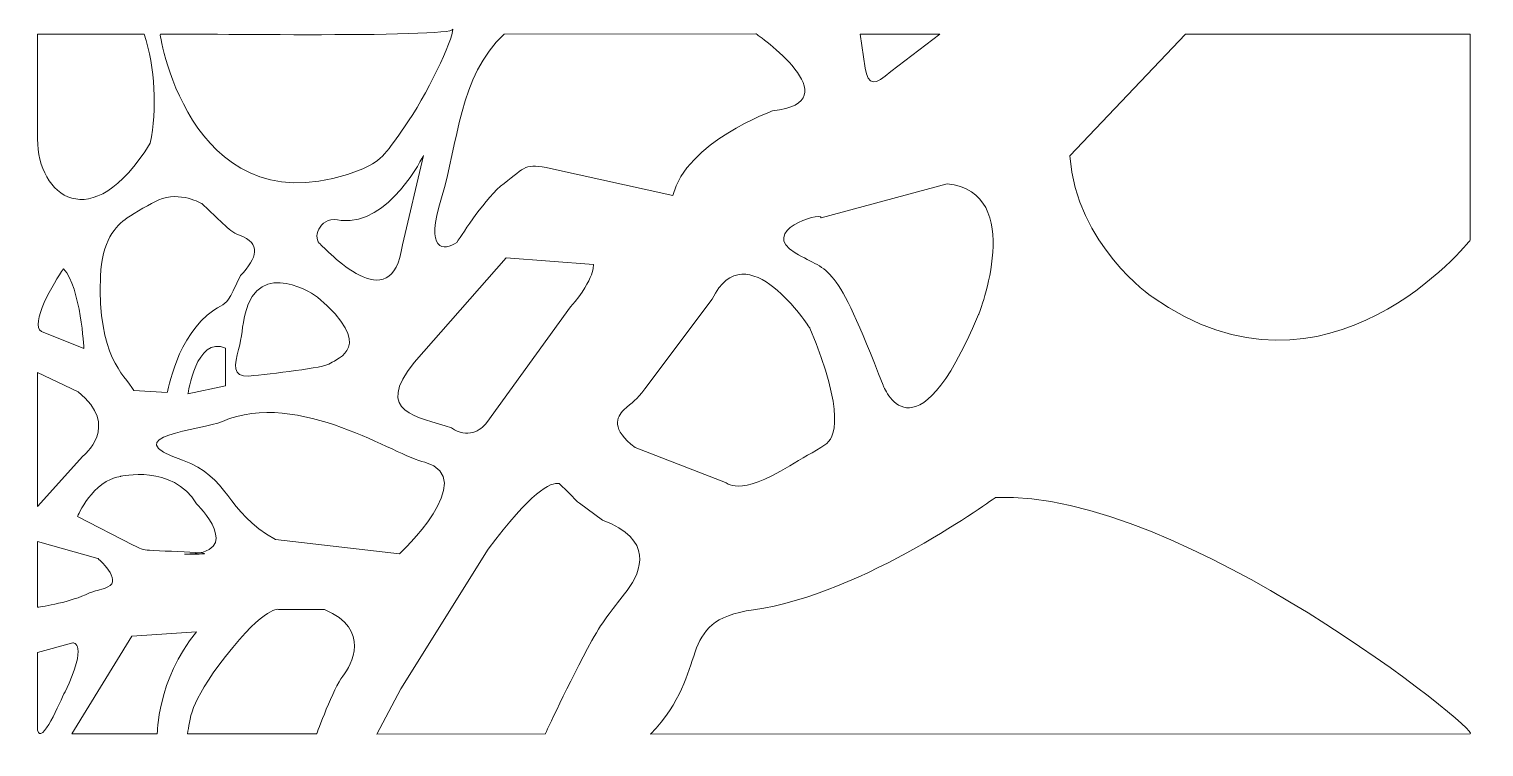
# Model space of a CAD drawing. Header units: millimetres. Extents: x -1214 to 1222, y -612 to 589.
import ezdxf

# ---------------------------------------------------------------- set-up
doc = ezdxf.new("R2010")
doc.units = ezdxf.units.MM
doc.header["$MEASUREMENT"] = 0
doc.layers.add('Layer 1', color=7, linetype='Continuous')

msp = doc.modelspace()

# ---------------------------------------------------------------- linework, layer by layer
at = {"layer": 'Layer 1', "color": 250, "lineweight": 20}
for points, knots in [([(-994.3536, 580.9406), (-996.6773, 576.3035), (-937.1035, 241.9916), (-655.4147, 355.7772), (-622.7694, 368.9651), (-613.8055, 385.8123), (-585.3863, 425.8157), (-549.4544, 476.3941), (-503.6423, 572.9643), (-504.5769, 589.4787), (-500.8377, 574.0109), (-993.3835, 582.8763), (-994.3536, 580.9406)], [0, 0, 0, 0, 0.25, 0.25, 0.25, 0.5, 0.5, 0.5, 0.75, 0.75, 0.75, 1, 1, 1, 1]), ([(-1199.9838, 405.4453), (-1199.9971, 311.2997), (-1110.3091, 238.2732), (-1011.1304, 398.68), (-999.9222, 455.3607), (-1002.5864, 524.472), (-1021.3715, 581.1598), (-1021.3715, 581.1598), (-1199.9594, 581.1654), (-1199.9594, 581.1654), (-1199.9594, 581.1654), (-1199.9838, 405.4453), (-1199.9838, 405.4453)], [0, 0, 0, 0, 0.25, 0.25, 0.25, 0.5, 0.5, 0.5, 0.75, 0.75, 0.75, 1, 1, 1, 1]), ([(-523.6548, 307.2202), (-495.7268, 397.1558), (-494.3326, 510.4006), (-418.3849, 581.1766), (-418.3849, 581.1766), (3.1207, 581.7273), (3.1207, 581.7273), (3.1207, 581.7273), (167.4629, 467.398), (30.7579, 452.4977), (30.7579, 452.4977), (-113.5405, 400.3474), (-136.325, 310.9443), (-136.325, 310.9443), (-340.746, 356.1761), (-340.746, 356.1761), (-383.901, 365.7229), (-382.4967, 358.7187), (-418.7754, 331.1742), (-449.7856, 307.6332), (-486.9866, 248.7401), (-497.6671, 232.4477), (-519.6563, 217.251), (-551.5817, 217.2833), (-523.6548, 307.2202)], [0, 0, 0, 0, 0.125, 0.125, 0.125, 0.25, 0.25, 0.25, 0.375, 0.375, 0.375, 0.5, 0.5, 0.5, 0.625, 0.625, 0.625, 0.75, 0.75, 0.75, 0.875, 0.875, 0.875, 1, 1, 1, 1]), ([(177.8647, 581.1232), (177.8647, 581.1232), (186.065, 524.0239), (186.065, 524.0239), (191.2308, 494.7796), (202.1004, 494.1601), (228.8681, 518.7252), (228.8681, 518.7252), (311.1582, 581.1598), (311.1582, 581.1598), (311.1582, 581.1598), (177.8647, 581.1232), (177.8647, 581.1232)], [0, 0, 0, 0, 0.25, 0.25, 0.25, 0.5, 0.5, 0.5, 0.75, 0.75, 0.75, 1, 1, 1, 1]), ([(1199.1283, 236.1942), (1199.1283, 236.1942), (959.7891, -65.8715), (666.3786, 141.3602), (666.3786, 141.3602), (540.2125, 227.7094), (528.4766, 377.3768), (528.4766, 377.3768), (722.1796, 581.2271), (722.1796, 581.2271), (722.1796, 581.2271), (1199.1863, 581.171), (1199.1863, 581.171), (1199.1863, 581.171), (1199.1283, 236.1942), (1199.1283, 236.1942)], [0, 0, 0, 0, 0.2, 0.2, 0.2, 0.4, 0.4, 0.4, 0.6, 0.6, 0.6, 0.8, 0.8, 0.8, 1, 1, 1, 1]), ([(-728.204, 231.3435), (-716.7955, 220.5297), (-606.0629, 99.5784), (-588.9485, 228.4694), (-588.9485, 228.4694), (-553.7681, 378.016), (-553.7681, 378.016), (-553.7681, 378.016), (-610.9368, 260.474), (-691.5592, 269.1021), (-725.6191, 279.5212), (-739.6136, 242.1574), (-728.204, 231.3435)], [0, 0, 0, 0, 0.25, 0.25, 0.25, 0.5, 0.5, 0.5, 0.75, 0.75, 0.75, 1, 1, 1, 1]), ([(-1038.7218, -15.574), (-1038.7218, -15.574), (-982.6949, -18.9047), (-982.6949, -18.9047), (-982.6949, -18.9047), (-966.2488, 77.5841), (-905.0398, 118.9262), (-886.1988, 131.6491), (-884.5992, 126.3602), (-872.3264, 151.511), (-872.3264, 151.511), (-859.9721, 176.8262), (-859.9721, 176.8262), (-831.8713, 206.6282), (-824.7388, 231.1623), (-861.7608, 244.6086), (-873.931, 249.028), (-879.0084, 254.2537), (-889.6319, 264.2584), (-889.6319, 264.2584), (-924.9679, 297.5372), (-924.9679, 297.5372), (-924.9679, 297.5372), (-961.6259, 318.6873), (-997.1359, 303.6831), (-1010.0108, 298.2452), (-1036.9951, 281.7519), (-1049.6686, 273.5158), (-1069.1096, 260.8828), (-1092.5795, 233.7063), (-1094.6133, 175.8653), (-1099.3948, 39.8171), (-1055.9734, 13.2784), (-1038.7218, -15.574)], [0, 0, 0, 0, 0.090909091, 0.090909091, 0.090909091, 0.181818182, 0.181818182, 0.181818182, 0.272727273, 0.272727273, 0.272727273, 0.363636364, 0.363636364, 0.363636364, 0.454545455, 0.454545455, 0.454545455, 0.545454545, 0.545454545, 0.545454545, 0.636363636, 0.636363636, 0.636363636, 0.727272727, 0.727272727, 0.727272727, 0.818181818, 0.818181818, 0.818181818, 0.909090909, 0.909090909, 0.909090909, 1, 1, 1, 1]), ([(68.5792, 215.0314), (129.2074, 179.2873), (133.1245, 205.9862), (216.1112, -6.5765), (216.1112, -6.5765), (267.5945, -146.2799), (375.9395, 111.509), (375.9395, 111.509), (456.8791, 317.0451), (323.1779, 330.6123), (323.1779, 330.6123), (112.3768, 273.8249), (112.3768, 273.8249), (110.5769, 284.4196), (7.9509, 250.777), (68.5792, 215.0314)], [0, 0, 0, 0, 0.2, 0.2, 0.2, 0.4, 0.4, 0.4, 0.6, 0.6, 0.6, 0.8, 0.8, 0.8, 1, 1, 1, 1]), ([(-199.4161, -110.755), (-199.4161, -110.755), (-48.0057, -169.193), (-48.0057, -169.193), (-48.0057, -169.193), (-25.6055, -194.8284), (59.66, -141.2986), (78.8783, -129.2346), (100.5504, -118.5668), (118.6002, -106.625), (135.499, -95.4431), (153.2031, -55.0576), (93.4768, 88.905), (93.4768, 88.905), (-13.2553, 254.4771), (-70.3448, 137.6039), (-70.3448, 137.6039), (-183.2557, -12.8642), (-183.2557, -12.8642), (-197.179, -31.4183), (-203.4207, -34.5565), (-218.131, -47.9818), (-230.6368, -59.3941), (-239.7512, -80.3194), (-199.4161, -110.755)], [0, 0, 0, 0, 0.125, 0.125, 0.125, 0.25, 0.25, 0.25, 0.375, 0.375, 0.375, 0.5, 0.5, 0.5, 0.625, 0.625, 0.625, 0.75, 0.75, 0.75, 0.875, 0.875, 0.875, 1, 1, 1, 1]), ([(-846.1047, 8.8211), (-808.4461, 12.5465), (-720.7899, 21.9331), (-709.3467, 30.0976), (-697.9047, 38.2606), (-632.9465, 57.7067), (-731.4194, 140.9809), (-732.7618, 142.779), (-829.0514, 209.4503), (-852.3546, 113.0866), (-857.2143, 92.9816), (-857.7756, 73.9612), (-863.3716, 53.2536), (-870.0261, 28.6254), (-874.348, 6.027), (-846.1047, 8.8211)], [0, 0, 0, 0, 0.2, 0.2, 0.2, 0.4, 0.4, 0.4, 0.6, 0.6, 0.6, 0.8, 0.8, 0.8, 1, 1, 1, 1]), ([(-569.2239, 31.5655), (-569.2239, 31.5655), (-415.4298, 206.6436), (-415.4298, 206.6436), (-415.4298, 206.6436), (-269.233, 195.4687), (-269.233, 195.4687), (-269.233, 195.4687), (-265.4349, 173.1176), (-307.2059, 124.6927), (-307.2059, 124.6927), (-447.7081, -69.0111), (-447.7081, -69.0111), (-457.7102, -82.7946), (-480.6534, -96.5781), (-506.5669, -78.1266), (-563.7926, -58.5906), (-637.4249, -53.289), (-569.2239, 31.5655)], [0, 0, 0, 0, 0.166666667, 0.166666667, 0.166666667, 0.333333333, 0.333333333, 0.333333333, 0.5, 0.5, 0.5, 0.666666667, 0.666666667, 0.666666667, 0.833333333, 0.833333333, 0.833333333, 1, 1, 1, 1]), ([(-1193.4737, 83.5571), (-1193.4737, 83.5571), (-1122.4528, 55.0573), (-1122.4528, 55.0573), (-1122.4528, 55.0573), (-1127.2952, 156.3925), (-1156.35, 188.0614), (-1172.3101, 167.4171), (-1214.1471, 92.9775), (-1193.4737, 83.5571)], [0, 0, 0, 0, 0.333333333, 0.333333333, 0.333333333, 0.666666667, 0.666666667, 0.666666667, 1, 1, 1, 1]), ([(-948.1205, -20.95), (-948.1205, -20.95), (-934.6823, 76.6035), (-884.9582, 55.5111), (-884.9582, 55.5111), (-884.9582, -7.7677), (-884.9582, -7.7677), (-884.9582, -7.7677), (-948.1205, -20.95), (-948.1205, -20.95)], [0, 0, 0, 0, 0.333333333, 0.333333333, 0.333333333, 0.666666667, 0.666666667, 0.666666667, 1, 1, 1, 1]), ([(-1199.9584, -209.341), (-1199.9584, -209.341), (-1124.0666, -125.4502), (-1124.0666, -125.4502), (-1124.0666, -125.4502), (-1059.502, -74.7818), (-1132.1377, -17.7795), (-1132.1377, -17.7795), (-1199.9584, 14.7772), (-1199.9584, 14.7772), (-1199.9584, 14.7772), (-1199.9584, -209.341), (-1199.9584, -209.341)], [0, 0, 0, 0, 0.25, 0.25, 0.25, 0.5, 0.5, 0.5, 0.75, 0.75, 0.75, 1, 1, 1, 1]), ([(-957.3824, -132.2478), (-878.1237, -159.8106), (-886.151, -217.8398), (-801.6136, -264.8108), (-801.6136, -264.8108), (-593.8967, -288.7142), (-593.8967, -288.7142), (-593.8967, -288.7142), (-458.0712, -162.1369), (-551.4516, -135.49), (-598.2012, -126.4489), (-763.4353, -12.0748), (-890.2644, -67.2425), (-923.9897, -81.9124), (-1073.8025, -91.7612), (-957.3824, -132.2478)], [0, 0, 0, 0, 0.2, 0.2, 0.2, 0.4, 0.4, 0.4, 0.6, 0.6, 0.6, 0.8, 0.8, 0.8, 1, 1, 1, 1]), ([(-1039.6207, -274.1567), (-1039.6207, -274.1567), (-1133.0336, -226.0829), (-1133.0336, -226.0829), (-1133.0336, -226.0829), (-1107.9255, -166.2669), (-1061.2958, -159.229), (-1061.2958, -159.229), (-973.4158, -138.1168), (-933.9603, -204.9708), (-933.9603, -204.9708), (-847.8741, -289.418), (-953.6881, -289.418), (-865.2356, -289.418), (-976.0465, -284.4971), (-1012.6943, -282.8816), (-1023.2507, -282.4237), (-1029.283, -279.4723), (-1039.6207, -274.1567)], [0, 0, 0, 0, 0.166666667, 0.166666667, 0.166666667, 0.333333333, 0.333333333, 0.333333333, 0.5, 0.5, 0.5, 0.666666667, 0.666666667, 0.666666667, 0.833333333, 0.833333333, 0.833333333, 1, 1, 1, 1]), ([(-631.7435, -590.5171), (-631.7435, -590.5171), (-349.5849, -590.2502), (-349.5849, -590.2502), (-349.5849, -590.2502), (-310.9541, -505.6499), (-271.5658, -433.8063), (-251.2645, -396.7768), (-235.2911, -380.4141), (-212.5971, -350.0039), (-188.2577, -317.3895), (-167.692, -264.4582), (-254.0233, -232.5013), (-254.0233, -232.5013), (-292.4558, -204.2263), (-292.4558, -204.2263), (-298.248, -199.9656), (-324.9405, -171.5263), (-326.2157, -171.2538), (-341.2179, -168.0326), (-373.9436, -185.3252), (-445.1496, -281.1987), (-445.1496, -281.1987), (-591.5965, -514.948), (-591.5965, -514.948), (-591.5965, -514.948), (-631.7435, -590.5171), (-631.7435, -590.5171)], [0, 0, 0, 0, 0.111111111, 0.111111111, 0.111111111, 0.222222222, 0.222222222, 0.222222222, 0.333333333, 0.333333333, 0.333333333, 0.444444444, 0.444444444, 0.444444444, 0.555555556, 0.555555556, 0.555555556, 0.666666667, 0.666666667, 0.666666667, 0.777777778, 0.777777778, 0.777777778, 0.888888889, 0.888888889, 0.888888889, 1, 1, 1, 1]), ([(-173.4629, -590.5213), (-173.4629, -590.5213), (1199.2585, -590.2081), (1199.2585, -590.2081), (1222.163, -590.2052), (716.9996, -182.0872), (404.3484, -194.4449), (404.3484, -194.4449), (182.7672, -357.0431), (-1.2245, -382.5114), (-136.0971, -401.1807), (-69.0025, -482.5177), (-173.4629, -590.5213)], [0, 0, 0, 0, 0.25, 0.25, 0.25, 0.5, 0.5, 0.5, 0.75, 0.75, 0.75, 1, 1, 1, 1]), ([(-1199.808, -378.2508), (-1199.808, -378.2508), (-1199.9889, -268.3058), (-1199.9889, -268.3058), (-1199.9889, -268.3058), (-1098.9585, -296.4544), (-1098.9585, -296.4544), (-1098.9585, -296.4544), (-1057.0543, -332.9978), (-1082.3841, -344.2205), (-1099.8859, -351.9733), (-1098.4002, -347.377), (-1119.8201, -357.2665), (-1150.1123, -371.2509), (-1199.808, -378.2508), (-1199.808, -378.2508)], [0, 0, 0, 0, 0.2, 0.2, 0.2, 0.4, 0.4, 0.4, 0.6, 0.6, 0.6, 0.8, 0.8, 0.8, 1, 1, 1, 1]), ([(-948.8578, -590.246), (-948.8578, -590.246), (-732.6051, -590.2965), (-732.6051, -590.2965), (-732.6051, -590.2965), (-704.0284, -512.293), (-688.8401, -493.6687), (-673.6507, -475.043), (-641.3724, -415.4418), (-719.2187, -381.9158), (-719.2187, -381.9158), (-795.1654, -381.9158), (-795.1654, -381.9158), (-795.1654, -381.9158), (-817.4538, -373.2541), (-885.3365, -460.765), (-947.2491, -540.5835), (-944.5014, -565.702), (-948.8578, -590.246)], [0, 0, 0, 0, 0.166666667, 0.166666667, 0.166666667, 0.333333333, 0.333333333, 0.333333333, 0.5, 0.5, 0.5, 0.666666667, 0.666666667, 0.666666667, 0.833333333, 0.833333333, 0.833333333, 1, 1, 1, 1]), ([(-1199.9615, -583.8066), (-1199.9615, -583.8066), (-1199.9279, -453.8241), (-1199.9279, -453.8241), (-1199.9279, -453.8241), (-1140.7254, -437.7916), (-1140.7254, -437.7916), (-1140.7254, -437.7916), (-1114.1427, -437.7916), (-1154.0151, -519.7425), (-1161.7405, -535.3522), (-1194.1235, -611.9552), (-1199.9615, -583.8066)], [0, 0, 0, 0, 0.25, 0.25, 0.25, 0.5, 0.5, 0.5, 0.75, 0.75, 0.75, 1, 1, 1, 1]), ([(-1142.5995, -590.2628), (-1142.5995, -590.2628), (-999.4788, -590.2727), (-999.4788, -590.2727), (-999.4788, -590.2727), (-1000.2232, -501.1182), (-933.7681, -419.1672), (-933.7681, -419.1672), (-1041.9931, -426.6167), (-1041.9931, -426.6167), (-1041.9931, -426.6167), (-1142.5995, -590.2628), (-1142.5995, -590.2628)], [0, 0, 0, 0, 0.25, 0.25, 0.25, 0.5, 0.5, 0.5, 0.75, 0.75, 0.75, 1, 1, 1, 1])]:
    msp.add_open_spline(points, degree=3, knots=knots, dxfattribs=at)

doc.saveas('drawing.dxf')
